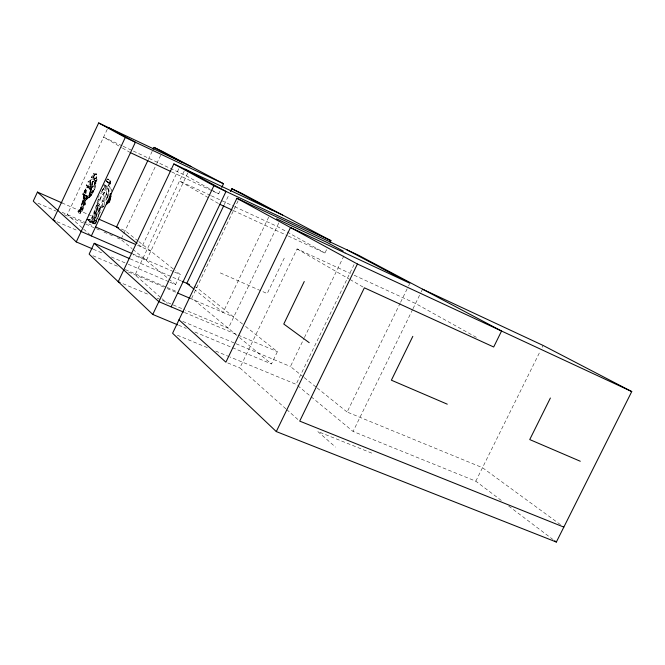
<?xml version="1.0" encoding="UTF-8"?>
<svg xmlns="http://www.w3.org/2000/svg" width="665" height="665" viewBox="0 0 665 665"><rect width="100%" height="100%" fill="white"/><g stroke="black" fill="none" stroke-linecap="round" stroke-linejoin="round"><path stroke-width="0.5" stroke-dasharray="3.33 2.49" d="M103.009 204.571L97.996 212.243L93.433 223.182L86.259 219.6L91.911 220.032L98.146 199.3L98.154 196.441M88.154 220.323L93.433 223.182L90.756 220.148L94.646 213.157L100.789 206.915L104.247 205.926L100.789 206.915L97.797 211.927L93.433 223.182L90.756 220.148L98.852 200.855L99.002 195.319M90.573 180.04L89.492 189.567L89.625 193.781L90.498 195.161L90.573 180.04L96.034 178.237L97.14 175.286L96.325 173.523L93.408 173.432L91.579 177.231L93.058 179.409L96.034 178.237L97.14 175.286L95.793 174.488L93.034 175.419L91.579 177.231L93.524 177.455L95.619 180.93C96.965 187.098 93.158 193.008 89.384 197.572L87.007 196.782L82.826 193.839L87.481 186.009L86.159 185.277L88.063 181.828L90.573 180.04L91.08 188.162L90.498 195.161L90.939 195.809L88.844 197.53L84.222 194.521L83.724 194.812L82.784 201.695L80.382 208.91L79.434 211.428L77.93 211.811L80.382 208.91M93.657 181.769L95.261 177.106L93.408 173.432L93.034 175.419L94.056 178.96L92.901 181.188L89.625 193.781L90.939 195.809L92.518 190.498L96.026 184.538L95.561 182.318L93.657 181.769L91.92 182.368L92.734 186.74L91.23 187.904L90.972 193.523L89.384 197.572L88.312 196.167L84.239 194.853L87.863 186.441L87.481 186.009L82.801 194.271L87.68 196.233L85.702 200.805L85.087 204.67L82.127 211.27L77.93 211.811L81.005 209.275L86.517 196.316L87.68 196.233L85.818 199.849L85.087 204.67M104.297 205.053L104.064 192.493L98.852 200.855M84.222 194.521L82.784 201.695L83.449 194.321L85.469 195.693L83.491 200.215L80.091 213.39L78.453 212.817C81.961 207.887 81.612 198.926 85.469 195.693L87.481 186.009L83.258 194.363L82.801 194.271L85.893 190.539L84.638 195.144L84.147 203.773L79.434 211.428L82.127 211.27M107.863 197.48L108.96 188.303L108.104 194.546L106.541 199.891M95.486 223.207L95.777 220.331L89.7 222.102L94.114 223.922L95.777 220.331M111.122 191.553L111.346 189.691L108.553 185.377L109.301 183.465L107.165 181.994M102.834 201.453L104.064 192.493M105.893 200.448L106.791 194.413L105.91 185.651L108.553 185.377L109.667 183.897L109.301 183.465M90.498 195.161L92.901 181.188L94.463 184.887L93.117 186.682L97.04 179.766L96.034 178.237M95.386 224.163L100.265 211.811L98.204 211.911L100.789 206.915L97.988 202.775L96.442 213.49L93.424 221.237L92.136 222.26L89.7 222.102L94.663 223.947L100.265 211.811L101.554 210.248M94.322 189.434L90.939 195.809L94.322 189.434L95.561 182.318L94.497 179.193L94.364 174.471L96.649 174.521L96.325 173.523L95.793 174.488M85.702 200.805L86.517 196.316M83.491 200.215L87.373 196.882L88.645 197.522L85.22 200.897L84.239 205.643L80.091 213.39L83.798 200.057L87.007 196.782L89.384 197.572L91.23 187.904L86.159 185.277L90.44 189.359L89.492 189.567L87.863 186.441M107.472 197.422L106.575 192.983L103.964 201.03L100.207 200.448L101.014 196.516L107.913 188.345L107.023 186.133L104.222 184.637L104.654 187.131L101.263 192.044M89.384 197.572L91.23 187.904L87.68 186.142M97.04 179.766L95.411 180.639L94.463 184.887L95.619 180.93L97.04 179.766L94.463 184.887L94.056 178.96L93.058 179.409M81.895 210.406L85.087 200.764L88.645 197.522M93.798 221.886L96.591 210.373L98.728 205.335L97.065 208.236L92.136 222.26L93.798 221.886L94.663 223.947M93.524 177.455L94.364 174.471L91.579 177.231M89.492 189.567L92.901 181.188L90.44 189.359M92.069 221.669L97.921 205.161L100.789 206.915M109.392 183.091L109.908 183.482L110.689 181.03L107.871 178.935L105.718 180.531M97.115 210.797L99.442 203.798M79.434 211.428L83.358 199.758M95.993 222.393L98.137 216.175L98.653 211.412L103.964 201.03L101.454 202.235M100.473 193.947L104.904 189.816L106.026 187.106M109.908 183.482L110.689 181.03L107.489 181.803L106.201 180.855M93.067 222.817L97.996 212.243L102.344 206.69M107.264 129.293L67.315 214.587L82.817 228.369M148.295 159.567L152.26 151.146M121.379 238.594L123.449 234.213M123.865 233.332L156.342 164.471M156.774 163.532L160.739 155.136M178.827 168.752L141.753 247.164L137.813 244.005M184.23 171.03L135.111 274.836L161.163 297.987M187.804 172.967L146.375 260.489L133.067 254.712M169.858 282.16L175.535 284.603L180.306 274.562L175.527 270.763M213.041 191.229L218.677 193.856L220.423 190.173M224.255 204.645L229.151 194.338M238.112 200.822L191.786 298.045L238.71 336.856M268.702 217.114L223.083 312.45L194.862 289.799M278.81 222.908L228.328 328.269L185.61 310.198M284.254 258.087L267.214 293.573L218.403 272.076M285.908 408.842L239.866 367.928L297.072 248.934L350.43 273.506M194.887 332.018L271.47 363.954L277.38 351.685L245.044 325.991M288.369 236.083L324.944 253.032L326.656 249.491M97.988 202.775L96.167 206.541L97.921 205.161M303.398 376.922L290.439 366.523L303.972 338.502M304.42 337.571L345.484 252.592M354.054 264.57L296.1 384.328L230.04 357.005M560.479 524.66L482.482 467.695L347.13 412.034L400.139 303.223M400.596 302.292L408.119 286.856M408.559 285.95L409.432 284.154M501.277 500.437L475.799 481.186L353.09 431.46L412.549 309.624M412.998 308.693L420.712 292.883M421.169 291.952L422.533 289.167M88.246 186.466L90.224 182.468L91.92 182.368M475.799 481.186L540.296 351.004M542.133 347.288L543.056 345.426M84.33 204.105L80.764 210.971L78.453 212.817L81.122 209.492L80.274 209.284M88.312 196.167L89.625 193.781M101.205 191.961L105.91 185.651M102.285 190.514L104.654 187.131L108.636 185.718L109.542 183.739L106.284 181.354M109.692 183.299L106.317 180.897L107.871 178.935L110.016 180.897M98.204 211.911L103.574 206.591M94.497 179.193L96.516 177.738L95.261 177.106M110.689 181.03L108.586 182.518L110.282 184.23L110.714 184.047L106.541 181.08M90.947 187.871L92.734 186.74L92.019 192.892L91.23 187.904M87.331 219.907L91.911 220.032L86.259 219.6M87.373 196.882L89.226 197.081M106.317 180.897L110.714 184.047L106.176 181.038L110.324 183.69M88.063 181.828L90.224 182.468M94.064 212.991L94.646 213.157L94.048 211.57M371.752 453.106L317.795 431.51L335.534 447.096M227.754 362.949L239.866 367.928M177.38 335.235L208.02 347.903M215.676 351.07L229.084 356.615M178.611 325.227L186.267 328.419M182.792 321.436L235.186 343.381M236.142 343.78L290.439 366.523M122.959 283.697L148.594 294.537M157.131 298.153L184.662 309.799M184.529 312.5L277.38 351.685M92.942 255.751L117.647 266.324M125.253 269.574L166.125 287.064M167.073 287.471L177.53 291.943M128.486 272.002L163.49 286.972M167.272 288.585L175.784 292.226M189.974 298.294L233.723 316.997M93.275 249.225L102.734 253.29M111.238 256.956L127.314 263.864M128.262 264.271L168.91 281.76M130.116 258.835L181.129 280.879M194.039 286.449L196.749 287.621L244.23 325.351M133.083 254.063L173.698 271.694M174.637 272.101L180.306 274.562M57.032 221.728L77.946 230.797M37.963 203.191L55.885 211.021M64.372 214.737L95.502 228.336M96.442 228.752L99.276 229.99M103.989 232.052L108.703 234.113M109.65 234.521L112.476 235.759M117.19 237.821L120.024 239.059M62.103 212.31L93.84 226.191M137.514 245.31L150.805 251.121M61.97 202.883L87.406 214.097M88.354 214.512L97.772 218.66M121.304 229.026L125.103 230.697L137.954 240.913M354.179 275.227L415.542 303.489L478.418 338.502M210.414 195.377L179.508 181.005L218.993 203.822M211.345 195.818L233.822 206.266M234.753 206.699L277.13 226.408L324.944 253.032M233.024 210.423L287.43 235.643M171.761 171.952L212.11 190.789M122.202 145.851L103.59 137.14L121.52 147.497M123.133 146.283L132.443 150.639M133.366 151.071L186.424 175.893L218.677 193.856M105.311 180.548L110.033 183.814M82.801 194.271L84.638 195.144L84.239 194.853M107.73 182.077L110.282 184.23L109.542 183.739L108.553 185.377L111.645 190.024M83.798 200.057L85.22 200.897M98.146 199.3L100.207 200.448M122.418 148.021L130.481 152.684M297.072 248.934L349.108 279.001M350.006 279.516L363.472 287.297M107.489 181.803L109.434 183.183M508.675 506.032L553.056 539.564M108.229 195.527L106.791 194.413L104.904 189.816M138.761 241.553L174.729 270.123M304.204 377.579L316.357 387.329M317.163 387.978L347.13 412.034M121.761 240.132L132.086 248.668M132.875 249.325L175.535 284.603M239.508 337.521L271.47 363.954M297.687 385.634L310.347 396.107M311.145 396.764L353.09 431.46M83.599 229.059L90.573 235.252M161.936 298.668L167.297 303.44M286.673 409.524L298.186 419.748M106.633 181.121L108.112 182.451M82.826 193.839L83.258 194.363M94.056 178.96L95.411 180.639M89.517 181.154L90.299 182.434L90.315 186.815M107.913 188.345L109.825 192.135M103.441 184.471L104.654 187.131M93.424 221.237L94.114 223.922"/><path stroke-width="1" d="M110.897 193.407L109.442 201.894L106.741 203.989L107.198 201.146M61.97 202.883L37.464 192.085L33.25 201.129L76.259 241.91L92.327 248.818M190.888 166.45L98.661 122.95L53.233 220.073L55.137 220.905M76.259 241.91L125.286 137.464L98.661 122.95M91.346 235.942L135.394 142.227L108.137 127.414M129.176 258.427L94.214 243.315L89.135 254.121L152.767 314.445L177.655 324.828M147.854 160.506L116.558 226.94L137.032 243.373M153.141 149.276L154.022 147.406L162.493 151.404L223.49 183.723L221.744 187.405M282.583 215.028L173.848 163.939L118.212 281.694L120.116 282.492M152.767 314.445L213.889 185.759L173.848 163.939M171.129 306.839L226.017 191.453L185.086 169.218M223.806 205.576L186.799 283.323L194.055 289.15M230.489 191.528L231.827 188.719L241.669 193.349L330.929 240.639L330.073 242.409M563.837 527.104L299.716 421.111L364.37 287.812L493.688 347.005L501.56 331.029L358.551 255.269L236.89 198.303L172.592 333.248L276.291 431.568L556.347 542.05L631.75 391.569L543.056 345.426L422.533 289.167M304.262 281.511L283.78 324.03L309.208 342.675M276.291 431.568L357.404 264.005L236.89 198.303M412.807 336.357L391.386 380.197L447.271 404.179M550.387 398.019L529.739 439.565L580.279 461.252M106.741 203.989L110.448 197.114L110.074 194.122M109.966 197.463L110.989 195.784L109.442 201.894L107.763 202.202M183.573 312.093L158.844 301.652L94.214 243.315M177.68 293.041L189.974 298.294M182.077 281.287L189.517 284.495M132.136 253.648L81.138 231.511L37.464 192.085M95.735 227.023L135.618 244.479M98.719 219.076L118.503 227.796M357.404 264.005L631.75 391.569M219.891 204.338L232.085 209.99M130.481 152.684L170.822 171.512M213.889 185.759L330.929 240.639M276.549 218.818L327.014 242.417L343.273 251.137M125.286 137.464L223.49 183.723M154.022 147.406L181.919 162.218M231.827 188.719L272.06 210.082M346.839 249.791L409.873 283.257L290.497 227.53L225.892 362.184L178.985 319.84M554.701 540.811L556.347 542.05"/></g></svg>
